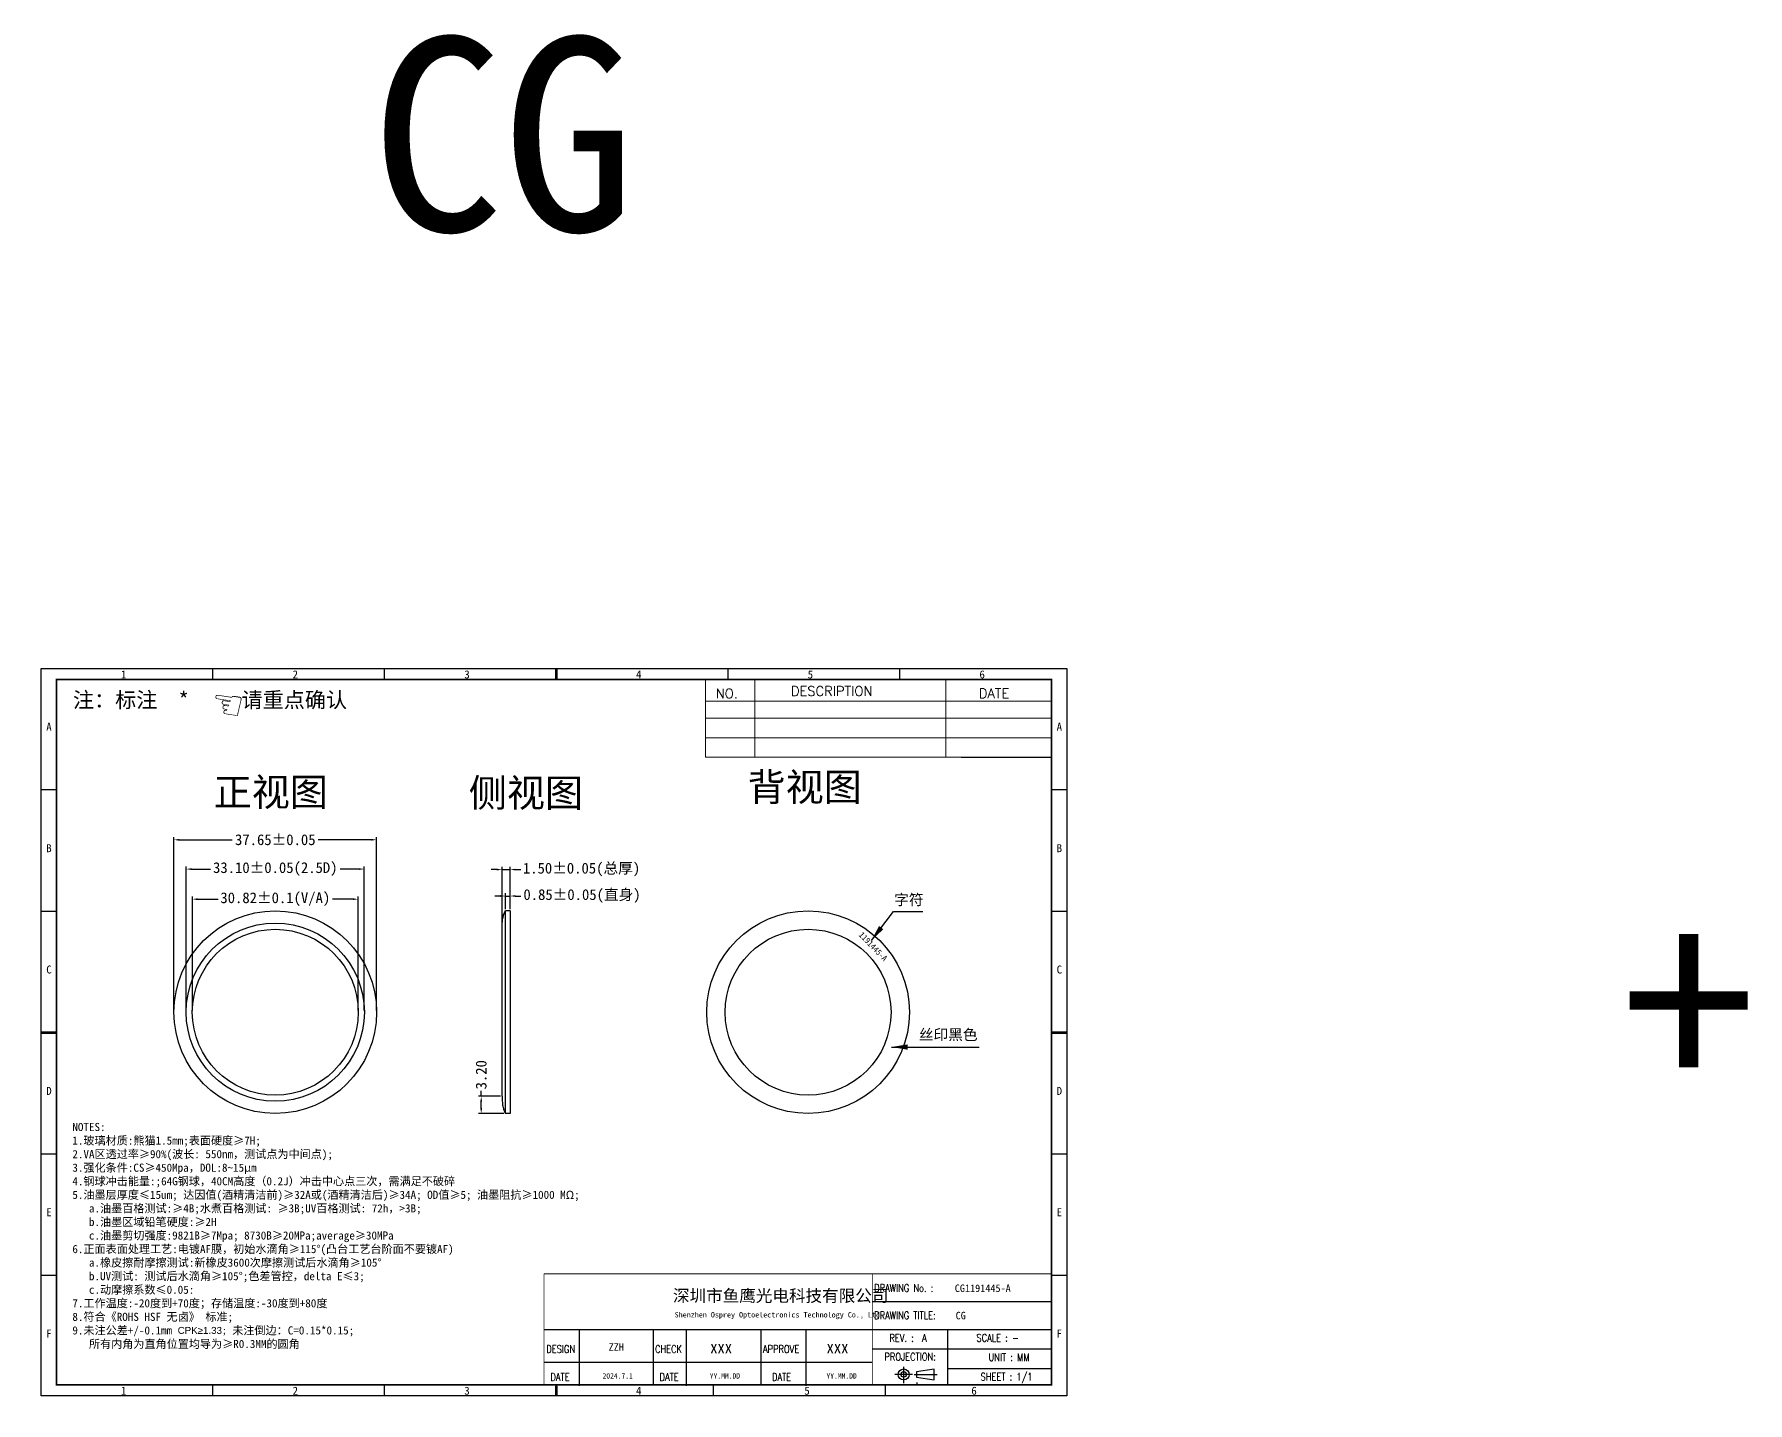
# Model space of a CAD drawing. Header units: millimetres. Extents: x 1387 to 2553, y -68 to 207.
# Drawn here: x 1386.7 to 1705.1, y -57.4 to 197 of the extents above; entities that cross this region are included whole.
import ezdxf
from ezdxf.enums import TextEntityAlignment as Align

# ---------------------------------------------------------------- set-up
doc = ezdxf.new("R2010")
doc.units = ezdxf.units.MM
doc.layers.add('DIM', color=3, linetype='Continuous')
doc.layers.add('剖面', color=7, linetype='Continuous', lineweight=13)
doc.styles.add('romans', font='romans.shx')
doc.styles.add('RS', font='txt.shx', dxfattribs={"width": 0.95})
doc.styles.add('XR', font='simhei.ttf')
doc.styles.add('中文', font='')
doc.styles.add('其它汉字', font='', dxfattribs={"width": 0.85})
doc.styles.add('宋体', font='')
doc.styles.get('中文').set_extended_font_data('宋体')
doc.styles.get('其它汉字').set_extended_font_data('宋体')
doc.styles.get('宋体').set_extended_font_data('SimSun')
doc.dimstyles.new('RG', dxfattribs={"dimtxt": 2, "dimasz": 1, "dimexe": 0.5, "dimexo": 0.3, "dimgap": 0.3, "dimtad": 0, "dimzin": 1, "dimdsep": 46, "dimtxsty": '宋体', "dimcen": 2.5, "dimclrd": 256, "dimclre": 256, "dimclrt": 256, "dimadec": 0, "dimazin": 2, "dimtfac": 1, "dimtmove": 0, "dimatfit": 3, "dimfxl": 1, "dimarcsym": 0})
doc.dimstyles.new('XSJ', dxfattribs={"dimtxt": 2, "dimasz": 1, "dimexe": 0.5, "dimexo": 0.3, "dimgap": 0.3, "dimtad": 0, "dimdsep": 46, "dimtxsty": '宋体', "dimcen": 2.5, "dimclrd": 256, "dimclre": 256, "dimclrt": 256, "dimadec": 0, "dimazin": 0, "dimtfac": 1, "dimtmove": 0, "dimatfit": 3, "dimfxl": 1, "dimarcsym": 0})

# ---------------------------------------------------------------- blocks, each defined once
blk = doc.blocks.new('A$C5D5B2502')
at = {"color": 3, "lineweight": 9, "extrusion": (0, 0, -1), "insert": (0.31, 2.2), "char_height": 2.2, "width": 1.7931, "attachment_point": 1, "text_direction": (0.707107, -0.707107, 0), "style": 'RS'}
blk.add_mtext('\\fWingdings|b0|i0|c2|p2;E', dxfattribs=at)
blk = doc.blocks.new('3')
at = {"layer": 'DIM', "extrusion": (0, 0, -1), "xscale": 1.882916887164354, "yscale": 1.882916887163899, "zscale": -1.882916887163784, "rotation": 180}
blk.add_blockref('A$C5D5B2502', (-1621.2, 1416.43), dxfattribs=at)
blk = doc.blocks.new('*D80')
at = {"layer": 'Defpoints', "color": 0}
for p in [(1448.07, 41.82), (1414.98, 15.22), (1448.07, 15.22)]:
    blk.add_point(p, dxfattribs=at)
at = {"layer": 'DIM', "lineweight": -2}
for p, q in [((1414.98, 15.52), (1414.98, 42.32)), ((1415.98, 41.82), (1419.47, 41.82)), ((1447.07, 41.82), (1443.58, 41.82)), ((1448.07, 15.52), (1448.07, 42.32))]:
    blk.add_line(p, q, dxfattribs=at)
at = {"layer": 'DIM'}
for points in [[(1415.98, 41.98), (1415.98, 41.65), (1414.98, 41.82)], [(1447.07, 41.98), (1447.07, 41.65), (1448.07, 41.82)]]:
    blk.add_solid(points, dxfattribs=at)
at = {"layer": 'DIM', "insert": (1431.53, 41.82), "char_height": 2, "attachment_point": 5, "style": '宋体'}
blk.add_mtext('33.10±0.05(2.5D)', dxfattribs=at)
blk = doc.blocks.new('*D81')
at = {"layer": 'Defpoints', "color": 0}
for p in [(1446.94, 36.22), (1416.12, 15.22), (1446.94, 15.22)]:
    blk.add_point(p, dxfattribs=at)
at = {"layer": 'DIM', "lineweight": -2}
for p, q in [((1416.12, 15.52), (1416.12, 36.72)), ((1417.12, 36.22), (1420.9, 36.22)), ((1445.94, 36.22), (1442.15, 36.22)), ((1446.94, 15.52), (1446.94, 36.72))]:
    blk.add_line(p, q, dxfattribs=at)
at = {"layer": 'DIM'}
for points in [[(1417.12, 36.39), (1417.12, 36.05), (1416.12, 36.22)], [(1445.94, 36.39), (1445.94, 36.05), (1446.94, 36.22)]]:
    blk.add_solid(points, dxfattribs=at)
at = {"layer": 'DIM', "insert": (1431.53, 36.22), "char_height": 2, "attachment_point": 5, "style": '宋体'}
blk.add_mtext('30.82±0.1(V/A)', dxfattribs=at)
blk = doc.blocks.new('*D83')
at = {"layer": 'Defpoints', "color": 0}
for p in [(1473.66, 41.72), (1475.16, 34.04), (1473.66, 30.84)]:
    blk.add_point(p, dxfattribs=at)
at = {"layer": 'DIM', "lineweight": -2}
for p, q in [((1472.66, 41.72), (1471.66, 41.72)), ((1473.66, 31.14), (1473.66, 42.22)), ((1473.66, 41.72), (1475.16, 41.72)), ((1475.16, 34.34), (1475.16, 42.22)), ((1476.16, 41.72), (1477.16, 41.72))]:
    blk.add_line(p, q, dxfattribs=at)
at = {"layer": 'DIM'}
for points in [[(1472.66, 41.89), (1472.66, 41.56), (1473.66, 41.72)], [(1476.16, 41.89), (1476.16, 41.56), (1475.16, 41.72)]]:
    blk.add_solid(points, dxfattribs=at)
at = {"layer": 'DIM', "insert": (1488.43, 41.72), "char_height": 2, "attachment_point": 5, "style": '宋体'}
blk.add_mtext('1.50±0.05(总厚)', dxfattribs=at)
blk = doc.blocks.new('*D84')
at = {"layer": 'Defpoints', "color": 0}
for p in [(1474.31, 36.81), (1474.31, 34.04), (1475.16, 34.04)]:
    blk.add_point(p, dxfattribs=at)
at = {"layer": 'DIM', "lineweight": -2}
for p, q in [((1473.31, 36.81), (1472.31, 36.81)), ((1474.31, 34.34), (1474.31, 37.31)), ((1474.31, 36.81), (1475.16, 36.81)), ((1475.16, 34.34), (1475.16, 37.31)), ((1476.16, 36.81), (1477.16, 36.81))]:
    blk.add_line(p, q, dxfattribs=at)
at = {"layer": 'DIM'}
for points in [[(1473.31, 36.98), (1473.31, 36.64), (1474.31, 36.81)], [(1476.16, 36.98), (1476.16, 36.64), (1475.16, 36.81)]]:
    blk.add_solid(points, dxfattribs=at)
at = {"layer": 'DIM', "insert": (1488.52, 36.81), "char_height": 2, "attachment_point": 5, "style": '宋体'}
blk.add_mtext('0.85±0.05({\\fSimSun|b0|i0|c134|p2;直身})', dxfattribs=at)
blk = doc.blocks.new('*D85')
at = {"layer": 'Defpoints', "color": 0}
for p in [(1469.79, -0.41), (1473.66, -0.41), (1474.31, -3.61)]:
    blk.add_point(p, dxfattribs=at)
at = {"layer": 'DIM', "lineweight": -2}
for p, q in [((1469.79, -0.41), (1469.79, 0.59)), ((1473.36, -0.41), (1469.29, -0.41)), ((1469.79, -2.61), (1469.79, -1.41)), ((1474.01, -3.61), (1469.29, -3.61))]:
    blk.add_line(p, q, dxfattribs=at)
at = {"layer": 'DIM'}
for points in [[(1469.62, -1.41), (1469.96, -1.41), (1469.79, -0.41)], [(1469.62, -2.61), (1469.96, -2.61), (1469.79, -3.61)]]:
    blk.add_solid(points, dxfattribs=at)
at = {"layer": 'DIM', "insert": (1469.79, 3.59), "char_height": 2, "attachment_point": 5, "rotation": 90, "style": '宋体'}
blk.add_mtext('3.20', dxfattribs=at)
blk = doc.blocks.new('*D87')
at = {"layer": 'Defpoints', "color": 0}
for p in [(1450.35, 47.26), (1412.7, 15.22), (1450.35, 15.22)]:
    blk.add_point(p, dxfattribs=at)
at = {"layer": 'DIM', "lineweight": -2}
for p, q in [((1412.7, 15.52), (1412.7, 47.76)), ((1450.35, 15.52), (1450.35, 47.76)), ((1413.7, 47.26), (1423.53, 47.26)), ((1449.35, 47.26), (1439.52, 47.26))]:
    blk.add_line(p, q, dxfattribs=at)
at = {"layer": 'DIM'}
for points in [[(1413.7, 47.43), (1413.7, 47.09), (1412.7, 47.26)], [(1449.35, 47.43), (1449.35, 47.09), (1450.35, 47.26)]]:
    blk.add_solid(points, dxfattribs=at)
at = {"layer": 'DIM', "insert": (1431.53, 47.26), "char_height": 2, "attachment_point": 5, "style": '宋体'}
blk.add_mtext('37.65±0.05', dxfattribs=at)

msp = doc.modelspace()

# ---------------------------------------------------------------- linework, layer by layer
for p, q in [((1419.94, 77.049), (1419.94, 79.077)), ((1451.843, 77.049), (1451.843, 79.077)), ((1515.649, 77.049), (1515.649, 79.077)), ((1547.553, 77.049), (1547.553, 79.077)), ((1390.896, 56.519), (1388.037, 56.519)), ((1578.624, 56.519), (1575.765, 56.519)), ((1390.896, 33.961), (1388.037, 33.961)), ((1578.624, 33.961), (1575.765, 33.961)), ((1390.896, -11.154), (1388.037, -11.154)), ((1578.624, -11.154), (1575.765, -11.154)), ((1390.896, -33.712), (1388.037, -33.712)), ((1578.624, -33.712), (1575.765, -33.712)), ((1542.45, -38.556), (1575.765, -38.556)), ((1481.464, -43.739), (1575.765, -43.739)), ((1488.018, -43.739), (1488.018, -54.214)), ((1501.744, -43.739), (1501.744, -54.128)), ((1507.861, -43.739), (1507.861, -54.214)), ((1521.733, -43.739), (1521.733, -54.128)), ((1530.076, -43.739), (1530.076, -54.214)), ((1556.404, -43.739), (1556.404, -54.128)), ((1542.45, -47.38), (1575.765, -47.38)), ((1481.463, -49.822), (1542.45, -49.822)), ((1419.94, -56.091), (1419.94, -54.064)), ((1451.843, -56.091), (1451.843, -54.064)), ((1512.966, -56.091), (1512.966, -54.064)), ((1544.887, -56.091), (1544.887, -54.064)), ((1556.404, -51.022), (1575.765, -51.022))]:
    msp.add_line(p, q)
at = {"color": 7}
for p in [(1558.953, 62.632), (1575.765, -2.148)]:
    msp.add_line(p, (1575.765, 62.632), dxfattribs=at)
at = {"color": 7, "linetype": 'Continuous'}
for p, q in [((1474.31, -3.61), (1474.31, 34.04)), ((1475.16, 34.04), (1474.31, 34.04)), ((1475.16, 34.04), (1475.16, -3.61)), ((1473.66, -0.41), (1473.66, 30.84)), ((1475.16, -3.61), (1474.31, -3.61))]:
    msp.add_line(p, q, dxfattribs=at)
at = {"ltscale": 0.8}
for p, q in [((1548.282, -53.768), (1548.282, -50.697)), ((1549.941, -52.127), (1546.658, -52.127)), ((1550.247, -52.124), (1554.495, -52.124))]:
    msp.add_line(p, q, dxfattribs=at)
for points in [[(1483.746, 77.049, 0, 2.578, 0), (1483.746, 78.127, 0.516, 0.516, 0), (1483.746, 79.077, 0.516, 0.516, 0)], [(1390.896, 11.404, 0, 2.578, 0), (1389.818, 11.404, 0.516, 0.516, 0), (1388.037, 11.404, 0.516, 0.516, 0)], [(1575.74, 11.404, 0, 2.578, 0), (1576.818, 11.404, 0.516, 0.516, 0), (1578.599, 11.404, 0.516, 0.516, 0)], [(1483.746, -54.064, 0, 2.578, 0), (1483.746, -55.142, 0.516, 0.516, 0), (1483.746, -56.091, 0.516, 0.516, 0)]]:
    msp.add_lwpolyline(points, format="xyseb")
msp.add_lwpolyline([(1388.037, 79.077), (1578.624, 79.077), (1578.624, -56.091), (1388.037, -56.091), (1388.037, 79.077)])
at = {"color": 7, "linetype": 'Continuous', "const_width": 0.328}
msp.add_lwpolyline([(1390.896, -54.064), (1575.765, -54.064), (1575.765, 77.049), (1390.896, 77.049)], close=True, dxfattribs=at)
at = {"lineweight": 9}
for points in [[(1511.477, 77.049), (1511.477, 66.236), (1575.765, 66.236)], [(1520.653, 77.049), (1520.653, 66.236)], [(1556.099, 77.049), (1556.099, 66.236)], [(1511.477, 73.445), (1511.477, 62.632), (1575.765, 62.632)], [(1520.653, 73.445), (1520.653, 62.632)], [(1556.099, 73.445), (1556.099, 62.632)], [(1511.477, 73.009), (1575.765, 73.009)]]:
    msp.add_lwpolyline(points, dxfattribs=at)
msp.add_lwpolyline([(1575.765, 69.841), (1511.477, 69.841)], close=True, dxfattribs=at)
msp.add_lwpolyline([(1575.765, 69.841), (1511.477, 69.841)], close=True, dxfattribs=at)
at = {"const_width": 0.152}
for points in [[(1481.463, -54.064), (1481.464, -33.412)], [(1481.464, -33.412), (1575.765, -33.412)], [(1481.464, -33.412), (1575.765, -33.412)], [(1482.198, -33.412), (1575.486, -33.412)], [(1482.198, -33.412), (1575.486, -33.412)], [(1542.45, -54.128), (1542.45, -33.412)]]:
    msp.add_lwpolyline(points, dxfattribs=at)
msp.add_lwpolyline([(1550.657, -51.616), (1550.657, -52.633), (1553.937, -53.141), (1553.937, -51.108)], close=True)
at = {"color": 7, "linetype": 'Continuous'}
msp.add_lwpolyline([(1550.818, -53.92), (1550.818, -53.642)], dxfattribs=at)
at = {"color": 7}
for centre in [(1431.525, 15.215), (1530.52, 15.215)]:
    msp.add_circle(centre, 18.825, dxfattribs=at)
at = {"color": 7, "linetype": 'Continuous'}
for centre, radius in [((1431.525, 15.215), 16.549), ((1530.52, 15.215), 15.41)]:
    msp.add_circle(centre, radius, dxfattribs=at)
at = {"color": 4, "linetype": 'Continuous'}
msp.add_circle((1431.525, 15.215), 15.41, dxfattribs=at)
for centre, radius in [((1548.282, -52.124), 1.017), ((1548.282, -52.122), 0.508)]:
    msp.add_circle(centre, radius)
at = {"color": 7, "linetype": 'Continuous'}
for points in [[(1473.66, 30.84), (1473.66, 31.397), (1473.699, 32.23), (1473.932, 33.308), (1474.153, 33.816), (1474.31, 34.04)], [(1473.66, -0.41), (1473.66, -0.967), (1473.699, -1.8), (1473.932, -2.878), (1474.153, -3.386), (1474.31, -3.61)]]:
    msp.add_open_spline(points, degree=3, knots=[0, 0, 0, 0, 0.5055145, 0.7519375, 1, 1, 1, 1], dxfattribs=at)

# ---------------------------------------------------------------- block references
at = {"layer": '剖面', "xscale": 1.353996998935177, "yscale": 1.353996998934576, "zscale": 1.353996998934784, "rotation": 306.3439900159051}
msp.add_blockref('3', (-1421.484, 711.302), dxfattribs=at)

# ---------------------------------------------------------------- texts
at = {"lineweight": 9, "style": 'romans'}
for s, p in [('NO.', (1513.366, 73.566)), ('DESCRIPTION', (1527.348, 74.023)), ('DATE', (1562.259, 73.596))]:
    msp.add_text(s, height=1.7734, dxfattribs=at).set_placement(p)
at = {"color": 4, "lineweight": 0, "style": '宋体'}
msp.add_text('1191445-A', height=1.1119, rotation=313.97607, dxfattribs=at).set_placement((1539.857, 29.497, -2.455))
at = {"color": 7, "lineweight": 9, "style": '宋体'}
for s, height, p in [('深圳市鱼鹰光电科技有限公司', 2.25737, (1505.416, -38.613)), ('Shenzhen Osprey Optoelectronics Technology Co., Ltd.', 1, (1505.723, -41.527))]:
    msp.add_text(s, height=height, dxfattribs=at).set_placement(p)
at = {"style": 'romans', "width": 0.8}
for s, p in [('DRAWING No. : ', (1542.811, -36.758)), ('DRAWING TITLE:', (1542.811, -41.848)), ('DESIGN', (1481.888, -48.102)), ('CHECK', (1502.095, -48.102)), ('APPROVE', (1522.138, -48.102)), ('REV. :  A', (1545.629, -46.036)), ('SCALE : -', (1561.813, -46.03)), ('PROJECTION:', (1544.717, -49.534)), ('DATE', (1482.652, -53.301)), ('DATE', (1502.932, -53.301)), ('DATE', (1523.813, -53.301))]:
    msp.add_text(s, height=1.404, dxfattribs=at).set_placement(p)
at = {"color": 4, "lineweight": 0, "style": '宋体'}
for s, p in [('CG1191445-A', (1557.773, -36.787)), ('CG', (1557.935, -41.865))]:
    msp.add_text(s, height=1.3899, dxfattribs=at).set_placement(p)
at = {"style": 'romans', "width": 0.8}
for s, p in [('UNIT : MM', (1567.862, -48.923)), ('SHEET : 1/1', (1567.381, -52.65))]:
    msp.add_text(s, height=1.404, dxfattribs=at).set_placement(p, align=Align.MIDDLE)
at = {"color": 1, "width": 0.85}
for s, p in [('2024.7.1', (1492.331, -52.897)), ('YY.MM.DD', (1512.255, -52.897)), ('YY.MM.DD', (1533.941, -52.897))]:
    msp.add_text(s, height=1.014, dxfattribs=at).set_placement(p)
at = {"color": 1}
for s, insert, char_height, width, attachment_point, style in [('CG', (1449.339, 196.405), 36, 230.43966, 1, 'XR'), ('+', (1681.89, 35.295), 36, 230.43966, 1, 'XR'), ('xxx', (1514.369, -47.015), 2.34, 13.72613, 5, '其它汉字'), ('xxx', (1535.989, -47.015), 2.34, 13.72613, 5, '其它汉字')]:
    msp.add_mtext(s, dxfattribs=dict(at, insert=insert, char_height=char_height, width=width, attachment_point=attachment_point, style=style))
at = {"char_height": 1.487, "attachment_point": 1}
for s, insert, width in [('1', (1402.842, 78.741), 2.52583), ('2', (1434.745, 78.741), 1.22898), ('3', (1466.648, 78.741), 3.32114), ('4', (1498.551, 78.741), 1.19967), ('5', (1530.454, 78.741), 1.24364), ('6', (1562.357, 78.741), 3.0572), ('A', (1388.973, 69.005), 8.12462), ('A', (1576.701, 69.005), 8.12462), ('B', (1388.973, 46.447), 5.91929), ('B', (1576.701, 46.447), 5.91929), ('C', (1388.973, 23.889), 5.91929), ('C', (1576.701, 23.889), 5.91929), ('D', (1388.973, 1.332), 7.56534), ('D', (1576.701, 1.332), 7.56534), ('E', (1388.973, -21.226), 8.85966), ('E', (1576.701, -21.226), 8.85966), ('F', (1388.973, -43.784), 8.01174), ('F', (1576.701, -43.784), 8.01174), ('1', (1402.842, -54.4), 2.52583), ('2', (1434.745, -54.4), 1.22898), ('3', (1466.648, -54.4), 3.32114), ('4', (1498.551, -54.4), 1.19967), ('5', (1529.829, -54.4), 1.24364), ('6', (1560.849, -54.4), 3.0572)]:
    msp.add_mtext(s, dxfattribs=dict(at, insert=insert, width=width))
at = {"color": 233, "insert": (1393.826, -5.368), "char_height": 1.512, "width": 163.11535, "attachment_point": 1, "style": '宋体'}
msp.add_mtext('NOTES:\\P1.{\\fSimHei|b0|i0|c134|p49;玻璃材质:}熊猫1.5mm{\\fSimHei|b0|i0|c134|p49;;表面硬度≥7H;\\fSimSun|b0|i0|c134|p2;\\H0.9375x;\\C256;\\P}2.{\\fSimHei|b0|i0|c134|p49;VA区透过率≥90%(波长: 550nm，测试点为中间点);\\P}3.强化条件:CS≥450Mpa，DOL:8~15µm\\P4.钢球冲击能量:;64G钢球，40CM高度（0.2J）冲击中心点三次，需满足不破碎\\P5.{\\fSimHei|b0|i0|c134|p49;油墨层厚度≤15um; 达因值(酒精清洁前)≥32A或(酒精清洁后)≥34A; OD值≥5; 油墨阻抗≥1000 MΩ;\\P   a.油墨百格测试:≥4B;水煮百格测试: ≥3B;UV百格测试: 72h，>3B;\\P   b.油墨区域铅笔硬度:≥2H\\P   c.油墨剪切强度:9821B≥7Mpa; 8730B≥20MPa;average≥30MPa}\\P6.{\\fSimHei|b0|i0|c134|p49;正面表面处理工艺:电镀AF膜，初始水滴角≥115°(凸台工艺台阶面不要镀AF)\\P   a.橡皮擦耐摩擦测试:新橡皮3600次摩擦测试后水滴角≥105°\\P   b.UV测试: 测试后水滴角≥105°;色差管控，delta E≤3;\\P   c.动摩擦系数≤0.05:\\P}7.工作温度:-20度到+70度；存储温度:-30度到+80度\\P8.符合《ROHS HSF 无卤》 标准;\\P9.未注公差+/-0.1mm {\\A1;\\fArial|b0|i0|c0|p2;\\H0.8571x;CPK\\fArial|b0|i0|c134|p2;≥\\fArial|b0|i0|c0|p2;1.33\\fSimSun|b0|i0|c134|p2;;\\A0;\\H1.167x;\\C256; }未注倒边：C=0.15*0.15;\\P{\\C256; }  所有内角为直角位置均导为≥R0.3MM的圆角', dxfattribs=at)
at = {"color": 4, "lineweight": 0, "insert": (1494.881, -47.015), "char_height": 1.3899, "width": 13.72613, "attachment_point": 5, "style": '宋体'}
msp.add_mtext('ZZH', dxfattribs=at)
at = {"layer": 'DIM', "insert": (1393.933, 74.713), "char_height": 2.8749, "width": 67.03094, "attachment_point": 1}
msp.add_mtext('{\\fSimSun|b0|i0|c134|p2;注：标注  \\C1;*\\C256;     请重点确认}', dxfattribs=at)
at = {"layer": 'DIM', "color": 7, "char_height": 5.184, "width": 189.00396, "attachment_point": 1, "style": '中文'}
for s, insert in [('正视图', (1420.09, 58.721, 2.455)), ('侧视图', (1467.488, 58.576, 2.455)), ('背视图', (1519.288, 59.646, 2.455))]:
    msp.add_mtext(s, dxfattribs=dict(at, insert=insert))
at = {"layer": 'DIM', "char_height": 2, "width": 19.36616, "attachment_point": 1, "style": '宋体'}
for s, insert in [('字符', (1546.517, 37.127, -2.455)), ('{\\fNSimSun|b0|i0|c134|p49;\\C3;丝印黑色}', (1551.1, 12.047, -27.009))]:
    msp.add_mtext(s, dxfattribs=dict(at, insert=insert))

# ---------------------------------------------------------------- dimensions: what is measured, and where the dimension line sits
at = {"layer": 'DIM'}
dim = msp.add_linear_dim(base=(1450.35, 47.262), p1=(1412.7, 15.215), p2=(1450.35, 15.215), dimstyle='RG', override={"dimtol": 1, "dimtp": 0.05, "dimtm": 0.05}, dxfattribs=at)
dim.commit()
dim.dimension.update_dxf_attribs({"geometry": '*D87', "text_midpoint": (1431.525, 47.262), "dimtype": 160})
dim = msp.add_linear_dim(base=(1448.074, 41.815), p1=(1414.976, 15.215), p2=(1448.074, 15.215), text='<>(2.5D)', dimstyle='RG', override={"dimtol": 1, "dimtp": 0.05, "dimtm": 0.05}, dxfattribs=at)
dim.commit()
dim.dimension.update_dxf_attribs({"geometry": '*D80', "text_midpoint": (1431.525, 41.815), "dimtype": 160})
at = {"layer": 'DIM', "color": 1}
for base, p2, text, picture, middle in [((1473.66, 41.722), (1473.66, 30.84), '<>(总厚)', '*D83', (1488.426, 41.722)), ((1474.31, 36.812), (1474.31, 34.04), '<>({\\fSimSun|b0|i0|c134|p2;直身})', '*D84', (1488.521, 36.812))]:
    dim = msp.add_linear_dim(base=base, p1=(1475.16, 34.04), p2=p2, angle=180, text=text, dimstyle='RG', override={"dimtol": 1, "dimtp": 0.05, "dimtm": 0.05}, dxfattribs=at)
    dim.commit()
    dim.dimension.update_dxf_attribs({"geometry": picture, "text_midpoint": middle, "dimtype": 160})
at = {"layer": 'DIM'}
dim = msp.add_linear_dim(base=(1446.935, 36.221), p1=(1416.115, 15.215), p2=(1446.935, 15.215), text='<>(V/A)', dimstyle='RG', override={"dimtol": 1, "dimtp": 0.1, "dimtm": 0.1}, dxfattribs=at)
dim.commit()
dim.dimension.update_dxf_attribs({"geometry": '*D81', "text_midpoint": (1431.525, 36.221)})
at = {"layer": 'DIM', "color": 1}
dim = msp.add_linear_dim(base=(1469.79, -0.41), p1=(1474.31, -3.61), p2=(1473.66, -0.41), angle=90, dimstyle='RG', override={"dimgap": 0.3, "dimtol": 0, "dimlim": 0, "dimtp": 0.05, "dimtm": 0.05}, dxfattribs=at)
dim.commit()
dim.dimension.update_dxf_attribs({"geometry": '*D85', "text_midpoint": (1469.79, 3.594)})

# ---------------------------------------------------------------- leaders
at = {"layer": 'DIM'}
for points in [[(1542.287, 28.538, 22.098), (1546.363, 33.942, 22.098), (1551.847, 33.942, 22.098)], [(1546.003, 8.738, -2.455), (1562.281, 8.738, -2.455)]]:
    msp.add_leader(points, dimstyle='XSJ', override={"dimasz": 3, "dimfxl": 0.2}, dxfattribs=at)

doc.saveas('drawing.dxf')
